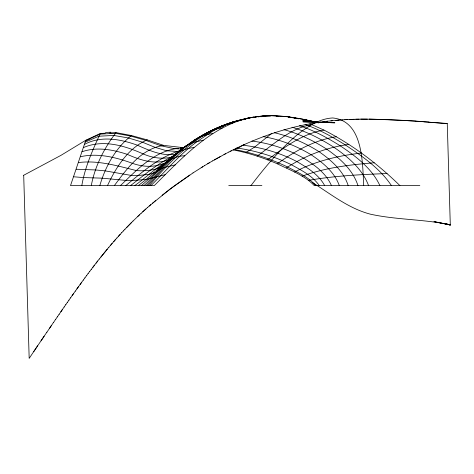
<?xml version="1.0" encoding="UTF-8"?>
<svg xmlns="http://www.w3.org/2000/svg" width="474" height="474" viewBox="0 0 474 474"><rect width="100%" height="100%" fill="white"/><g stroke="black" fill="none" stroke-linecap="round" stroke-linejoin="round"><path stroke-width="0.71" d="M81.806 185.618C84.882 167.399 92.519 150.145 100.334 133.472L105.329 133.194M91.286 185.618C94.865 166.333 104.15 148.119 116.035 132.607L131.505 135.552L147.213 139.877L163.69 145.394L183.699 147.704M99.813 185.618C105.329 166.647 115.662 147.758 131.505 135.552M270.464 116.012C221.435 114.566 186.158 153.943 154.251 185.618L70.508 185.618L85.794 140.245L100.334 133.472M107.491 185.618C115.97 167.405 128.051 148.072 147.213 139.877M37.606 345.783L29.181 358.391L23.7 175.273M33.66 351.761L44.147 336.137M41.084 340.8L46.867 332.138M46.873 332.274L51.512 325.324M49.308 328.701L53.562 322.326M53.568 322.456L55.499 319.488M55.505 319.618L57.354 316.786M57.36 316.91L59.137 314.197M59.143 314.321L62.521 309.291M60.856 311.827L64.156 306.939M64.156 307.057L65.762 304.628M65.767 304.746L67.355 302.347M67.361 302.459L68.949 300.072M114.335 185.618C126.89 168.774 141.359 148.528 163.69 145.394M68.949 300.184L70.537 297.802M70.543 297.915L73.725 293.299M72.137 295.658L75.319 291.06M75.325 291.166L78.506 286.616M76.918 288.933L81.7 282.214M80.106 284.507L83.294 280.027M83.3 280.122L84.887 277.859M84.893 277.954L86.487 275.702M86.487 275.791L88.081 273.557M88.087 273.646L89.681 271.43M89.681 271.519L91.275 269.321M91.281 269.404L94.474 265.138M92.874 267.3L97.668 261.026M96.074 263.153L99.267 259M250.947 185.618C264.824 167.417 279.559 149.666 297.115 134.871C307.496 126.771 319.103 118.624 332.712 117.955C363.422 120.965 362.385 162.991 363.724 185.618M99.273 259.071L107.278 249.128M100.873 257.056L108.884 247.215M108.884 247.274L112.089 243.446M110.489 245.378L115.3 239.761M113.695 241.651L116.906 237.954M116.912 238.001L121.729 232.651M118.518 236.212L120.123 234.446M179.676 151.259C200.295 133.188 226.797 121.818 253.726 117.108C230.998 120.74 209.01 129.912 190.335 143.231M147.823 185.618C163.554 168.24 178.491 149.28 199.169 137.484M121.735 232.698L123.341 230.927M149.34 185.618C174.396 156.337 203.648 127.079 242.984 119.525C223.947 123.773 205.503 132.175 189.784 143.699C171.381 154.903 157.581 171.754 141.376 185.618M123.341 230.968L124.946 229.226M146.069 185.618C159.821 171.718 171.215 154.85 188.237 144.617M124.952 229.268L133.004 221.026M126.564 227.585L131.393 222.656M150.928 185.618C166.297 170.539 180.167 153.789 197.771 141.128C208.56 133.941 219.545 125.385 232.586 123.122M120.402 185.618C137.033 169.828 154.571 150.726 178.698 148.279M133.01 221.056L141.08 213.318M143.948 185.618C156.687 174.645 165.704 155.964 184.783 155.768M137.851 216.369L139.463 214.846M141.08 213.341L147.544 207.482M142.698 211.854L145.933 208.933M168.774 160.23C175.102 152.764 184.279 148.558 193.937 147.521M147.55 207.499L150.785 204.661M149.168 206.077L170.243 188.942L193.013 172.921M154.826 171.754L146.099 179.498L138.301 185.618M155.905 170.83L167.304 161.563C155.336 167.968 145.731 177.839 134.693 185.618M152.403 203.287L153.481 202.368M154.026 201.912L155.644 200.555M201.628 136.251L202.706 135.357L210.918 131.683M125.776 185.618C142.413 171.979 159.128 157.013 180.12 150.602M162.126 195.258L175.113 185.316L189.754 175.072M419.84 185.618L314.303 185.618C304.32 175.125 290.07 170.196 277.361 163.814C263.177 157.676 248.412 152.841 233.22 149.903L238.037 148.161L244.223 144.392M130.528 185.618C144.357 174.983 157.7 163.299 173.68 155.934M271.916 133.235L254.781 146.97L245.662 152.687M175.949 154.536C168.934 158.926 163.927 166.309 155.905 169.017C149.5 170.646 142.875 171.132 136.299 170.557C117.41 165.876 98.195 160.022 78.488 162.576M267.632 159.827C284.613 147.1 302.471 133.644 323.949 130.077C352.022 144.404 377.428 163.619 399.932 185.618M277.361 163.814C294.905 150.975 314.564 140.091 336.303 136.713M286.326 167.926C305.102 155.602 326.55 147.444 348.823 144.398M257.092 156.064C274.322 144.143 290.212 128.093 311.744 124.609L323.949 130.077M193.007 172.897L204.418 165.728M163.933 163.323C154.127 167.654 142.502 166.949 132.53 163.346C115.988 157.344 97.952 152.741 80.39 156.74M84.905 140.79L61.039 155.306L23.7 175.262M201.16 167.707L202.789 166.7M204.418 165.704L212.577 160.882M214.568 129.592L216.997 128.152L223.153 126.102M212.785 130.759L217.033 128.229L224.54 125.681M207.683 163.773L209.312 162.807M212.577 160.911L225.648 153.695M193.67 140.458C199.471 136.826 206 134.415 212.79 133.526M214.212 159.975L220.742 156.343M189.784 143.699L191.016 143.018M185.05 146.389L193.048 142.538L203.287 140.126M294.544 172.074C315.222 161.107 338.335 155.608 361.484 153.066M224.012 154.583L228.918 152M228.918 152.024L231.644 150.619M230.554 151.188C257.897 137.241 287.285 127.026 317.71 122.547M229.819 123.501L232.367 122.239L239.832 120.538M229.819 123.518L232.379 122.298L236.449 121.362M223.355 125.96L227.141 124.194L229.185 123.791M89.539 138.935L85.628 140.731L99.955 134.154L115.425 133.289L130.623 136.056L145.796 140.369L160.959 145.773L174.414 148.652L182.763 149.079M206.457 133.591L202.671 135.291L211.398 130.777M85.154 142.129L98.918 136.21L113.713 135.44L128.152 137.904L142.082 142.064L154.856 147.26L166.635 150.785L178.858 151.514M302.039 176.204C325.164 167.695 349.836 164.733 374.259 162.76M84.39 144.422C100.926 135.451 120.426 139.089 137.282 145.168C149.535 150.572 162.493 156.538 176.227 154.174M245.182 119.104L248.435 117.955L256.173 117.007M243.227 119.762L248.447 117.99L256.185 117.084M211.997 130.522L217.039 128.863L222.531 127.82M83.341 147.627C102.888 139.066 124.68 145.666 143.148 153.914C152.48 158.014 163.151 159.59 173.057 156.734M233.22 149.903L234.5 149.517C252.92 152.883 270.784 158.956 287.665 167.038C297.476 172.388 308.408 176.808 315.702 185.618M165.645 174.562L146.099 179.498L132.021 180.517L125.728 180.404L101.951 178.159L83.069 177.549L73.701 176.784M169.094 159.791C155.122 165.047 140.411 160.182 127.447 154.429C112.907 149.588 96.886 146.614 82.002 151.745M175.522 164.804L163.731 167.624L153.209 173.14L149.073 174.325L137.987 175.54L130.978 175.374L104.967 170.841L95.363 169.941L76.278 169.254M308.87 180.292C334.703 175.848 360.933 174.473 387.092 173.573M317.704 122.505L327.629 121.225M258.294 116.841L264.782 115.946L257.583 116.835M319.358 122.256L321.011 122.019M322.664 121.794L324.323 121.581M325.976 121.374L332.6 120.692M330.941 120.811L339.224 120.118M180.837 148.107L183.699 147.852L180.126 148.155M335.906 120.337L340.877 119.993M256.209 116.77C277.154 113.902 298.247 117.599 318.516 122.855L302.809 119.341L318.504 122.529M340.877 119.94L342.536 119.881M256.203 116.598L271.43 115.615L287.641 116.74L295.592 118.216M342.536 119.827L344.195 119.774M344.189 119.721L347.507 119.59M109.613 132.963L116.035 132.607M345.848 119.626L349.166 119.513M349.166 119.454L354.143 119.318M105.512 132.442L110.88 132.222M350.825 119.377L359.12 119.193M355.796 119.205L367.421 119.122M360.779 119.098L384.041 119.442L415.905 121.089M228.746 185.618L261.903 185.618M259.705 116.675L261.885 116.693M369.08 119.051L407.314 120.515M259.693 116.58L261.879 116.616M318.498 122.31L334.875 122.807L302.886 121.788L318.498 122.31L302.856 120.781L318.498 122.393M407.32 120.651L419.703 121.362M423.88 121.664L415.911 121.243M428.739 122.031L419.715 121.522M423.886 121.836L447.255 123.459L450.294 224.83C423.898 219.118 396.596 219.966 370.265 214.147C348.698 208.477 331.053 194.227 312.502 182.567M428.745 122.209L447.266 123.673M236.585 148.018L238.037 148.161C256.523 150.957 274.588 156.479 291.38 164.727C301.529 170.344 312.567 175.801 319.316 185.618M276.146 116.083L278.339 116.361M251.913 141.051C270.044 143.284 287.712 149.144 303.603 158.15C314.712 165.059 326.118 173.223 331.456 185.618M243.15 145.228C261.844 147.45 280.193 152.835 296.884 161.587C307.478 167.749 318.694 174.503 324.69 185.618M288.37 116.971L302.809 119.211L309.955 121.148M318.498 122.363L302.827 119.934L318.504 122.565M263.123 136.595C280.075 139.486 296.38 145.814 311.074 154.731C322.758 162.499 334.437 172.009 339.331 185.618M288.37 116.989L292.707 117.759M294.147 118.02L295.592 118.275M298.484 118.79L297.038 118.536L298.484 118.755M443.901 223.538L450.3 224.996L433.959 221.613L450.294 224.877M314.943 122.108L302.815 119.401L305.671 120.141M307.099 120.509L309.244 121.066M274.464 132.738C290.201 136.494 305.25 142.911 318.895 151.603C331.279 160.188 343.443 170.841 348.206 185.618M283.973 129.669C299.13 133.769 313.433 140.642 326.622 149.097C339.899 158.304 352.857 169.787 357.977 185.618M291.984 127.233C306.874 131.695 320.797 138.918 333.88 147.242C348.183 157.042 362.343 168.922 368.576 185.618M446.887 223.977L450.3 225.037L450.288 224.623M299.532 125.663C313.96 130.51 327.445 137.786 340.296 145.874C355.867 156.325 371.776 168.181 379.899 185.618M305.037 124.443C319.292 129.538 332.588 136.962 345.386 144.985C362.426 156.361 379.875 168.329 391.447 185.618M309.729 123.91L311.744 124.609"/></g></svg>
